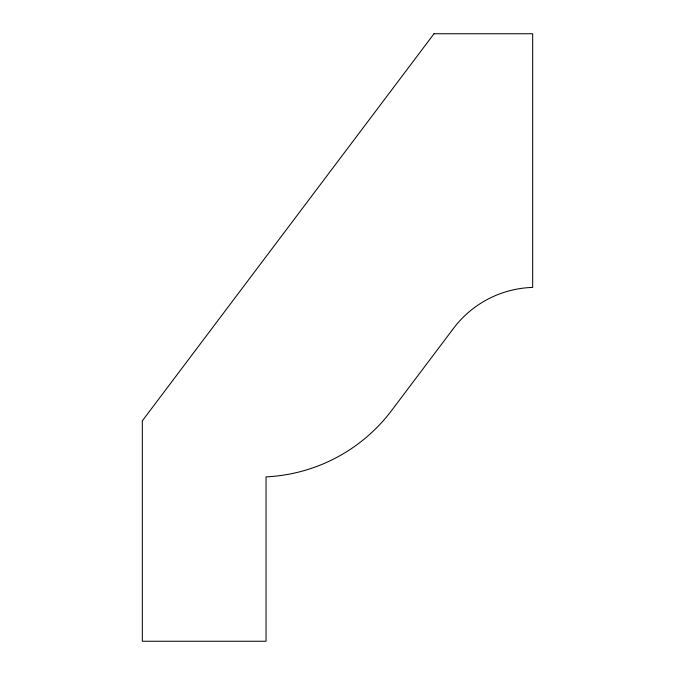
<?xml version="1.0" encoding="UTF-8"?>
<svg xmlns="http://www.w3.org/2000/svg" width="675" height="675" viewBox="0 0 675 675"><rect width="100%" height="100%" fill="white"/><g stroke="black" fill="none" stroke-linecap="round" stroke-linejoin="round"><path stroke-width="1.01" d="M434.017 33.75L142.324 420.837L142.324 641.25L266.051 641.25L266.051 476.871A167.164 167.164 0 0 0 391.635 410.493L453.541 328.337A102.87 102.87 0 0 1 532.676 287.423L532.676 33.75L434.017 33.75"/></g></svg>
